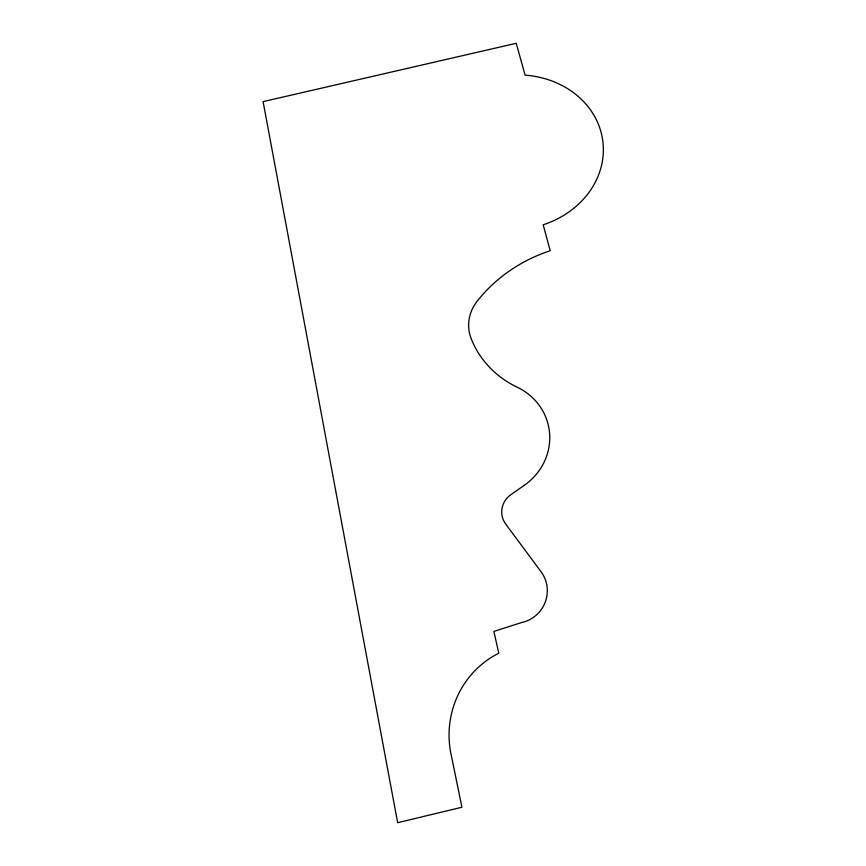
<?xml version="1.0" encoding="UTF-8"?>
<svg xmlns="http://www.w3.org/2000/svg" width="866" height="866" viewBox="0 0 866 866"><rect width="100%" height="100%" fill="white"/><g stroke="black" fill="none" stroke-linecap="round" stroke-linejoin="round"><path stroke-width="1.3" d="M524.222 485.361L510.853 494.692A21.672 21.033 -9.3 0 0 505.766 524.168L541.012 571.679A32.583 32.28 -27.1 0 1 521.31 622.643L493.88 631.411L498.784 653.245A91.374 88.397 84.8 0 0 451.5 756.375L461.924 807.242L397.656 822.7L263.091 101.614L516.233 43.3L525.088 75.147A88.862 77.269 -7 0 1 602.877 141.602A88.862 77.269 -7 0 1 543.188 224.781L550.202 250.729A155.393 144.968 2 0 0 477.123 301.271A43.473 39.901 -8 0 0 471.061 338.26A97.706 89.22 -3.3 0 0 516.233 386.756A60.728 57.6 -13 0 1 524.222 485.361"/></g></svg>
